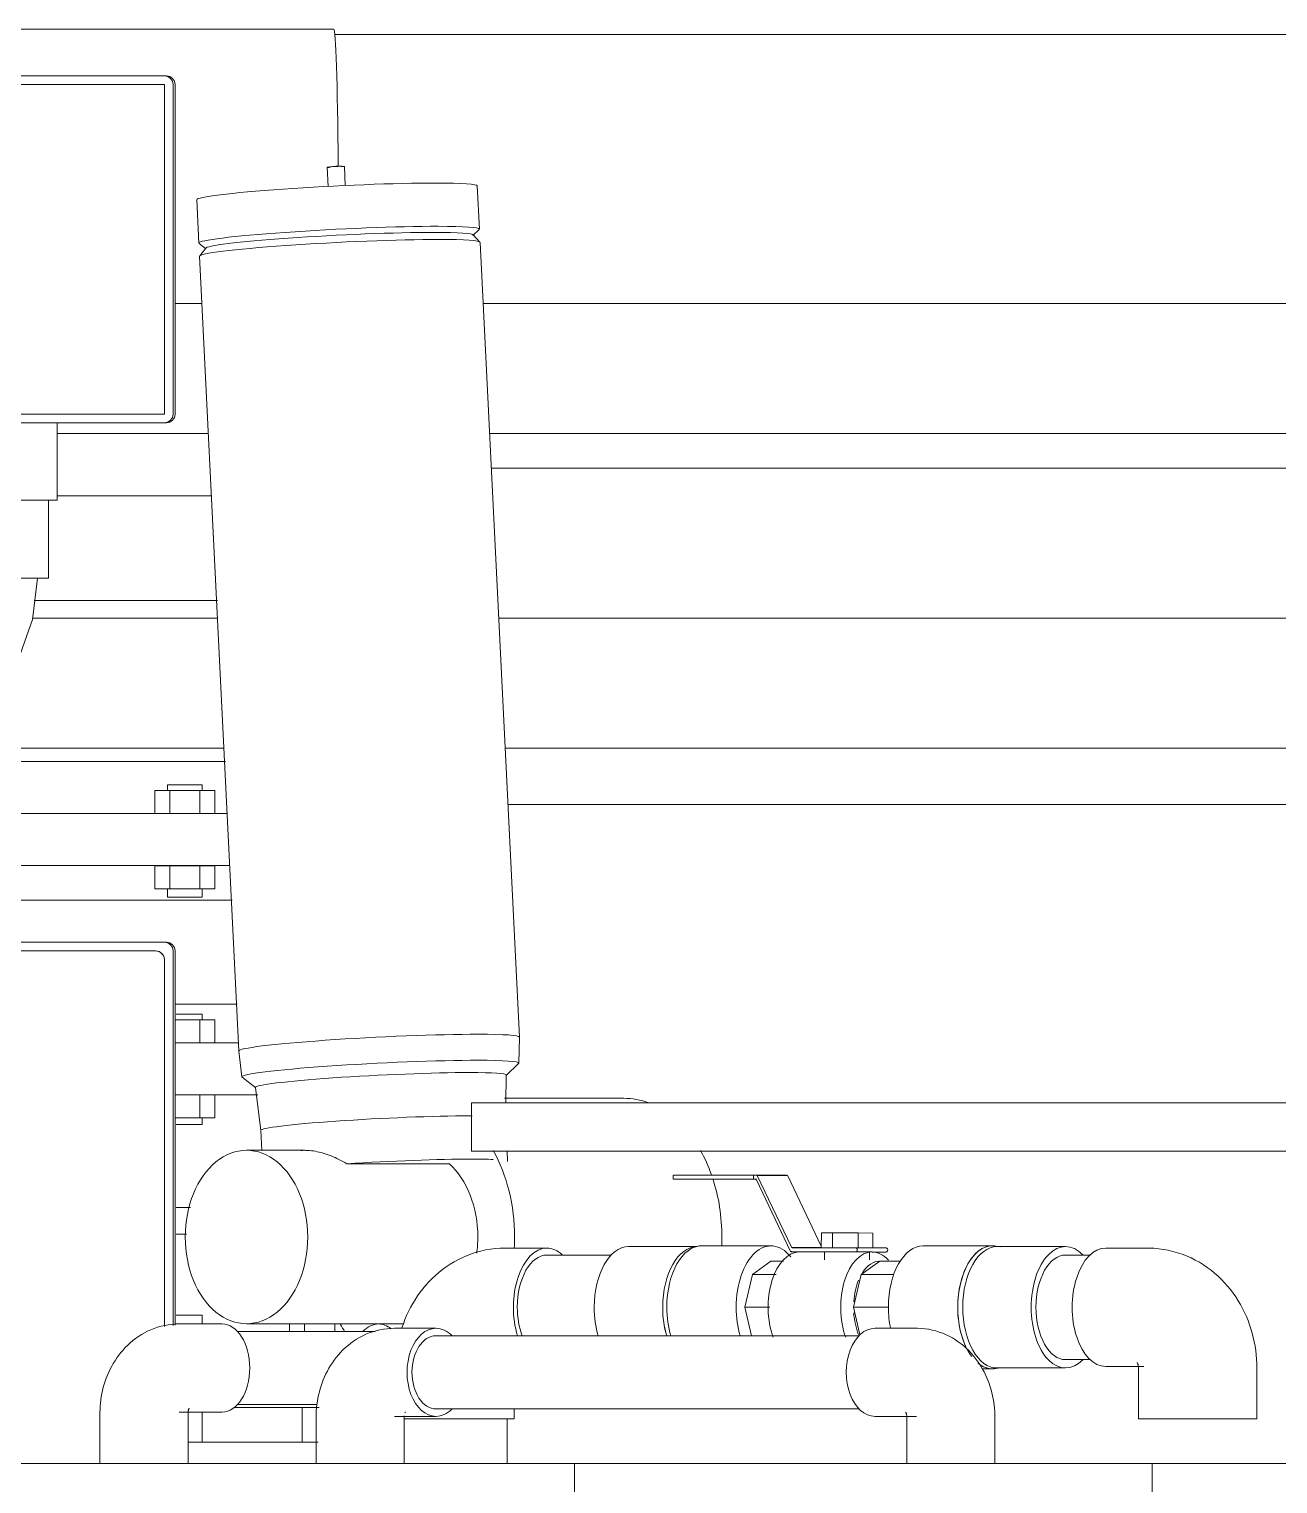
# Model space of a CAD drawing. Header units: metres. Extents: x 62 to 165, y -3 to 9.
# Drawn here: x 128.083 to 128.803, y 1.118 to 1.957 of the extents above; entities that cross this region are included whole.
import ezdxf

# ---------------------------------------------------------------- set-up
doc = ezdxf.new("R2010")
doc.units = ezdxf.units.M
for name, color, linetype, lineweight in [('E-CABL-TRAY', 7, 'Continuous', 18), ('M-EQPM', 7, 'Continuous', 18), ('P-PIPE', 7, 'Continuous', 18), ('P-SANR-FIXT', 7, 'Continuous', 18)]:
    doc.layers.add(name, color=color, linetype=linetype, lineweight=lineweight)

# ---------------------------------------------------------------- blocks, each defined once
blk = doc.blocks.new('AB1_REVER_ELE_ZZ_ZZ_MO_T_A_rvt-2-Corte 02')
at = {"layer": 'E-CABL-TRAY', "color": 96, "true_color": 0x008000}
for p, q in [((-74.52418, 1.799), (-74.53963, 1.799)), ((-73.06022, 1.799), (-74.36203, 1.799)), ((-74.52048, 1.724), (-74.60773, 1.724)), ((-73.06022, 1.724), (-74.35832, 1.724)), ((-74.62183, 1.6175), (-74.51521, 1.6175)), ((-74.35306, 1.6175), (-73.06022, 1.6175)), ((-74.66383, 1.5425), (-74.51151, 1.5425)), ((-74.34935, 1.5425), (-73.06022, 1.5425)), ((-73.73916, 1.51), (-74.34775, 1.51))]:
    blk.add_line(p, q, dxfattribs=at)
blk = doc.blocks.new('Bomba Centrifuga - Horizontal - 2 - Bomba Centrifuga - Horizontal - 2-V29-Corte 02')
at = {"layer": 'M-EQPM'}
for p, q in [((-74.66922, 1.5347), (-74.58905, 1.5347)), ((-74.58905, 1.5347), (-74.51049, 1.5347)), ((-74.54405, 1.52139), (-74.54405, 1.51814)), ((-74.53405, 1.52139), (-74.54405, 1.52139)), ((-74.52405, 1.52139), (-74.53405, 1.52139)), ((-74.52405, 1.51814), (-74.52405, 1.52139)), ((-74.55137, 1.51814), (-74.54271, 1.51814)), ((-74.55137, 1.50485), (-74.55137, 1.51814)), ((-74.54271, 1.51814), (-74.52539, 1.51814)), ((-74.54271, 1.50485), (-74.54271, 1.51814)), ((-74.52539, 1.51814), (-74.51673, 1.51814)), ((-74.52539, 1.50485), (-74.52539, 1.51814)), ((-74.51673, 1.50485), (-74.51673, 1.51814)), ((-74.67776, 1.50478), (-74.58905, 1.50478)), ((-74.58905, 1.50478), (-74.50944, 1.50478)), ((-74.54271, 1.50485), (-74.55137, 1.50485)), ((-74.52539, 1.50485), (-74.54271, 1.50485)), ((-74.51673, 1.50485), (-74.52539, 1.50485)), ((-74.66797, 1.47478), (-74.58905, 1.47478)), ((-74.58905, 1.47478), (-74.50804, 1.47478)), ((-74.55137, 1.47458), (-74.54271, 1.47458)), ((-74.55137, 1.46128), (-74.55137, 1.47458)), ((-74.54271, 1.47458), (-74.52539, 1.47458)), ((-74.54271, 1.46128), (-74.54271, 1.47458)), ((-74.52539, 1.47458), (-74.51673, 1.47458)), ((-74.52539, 1.46128), (-74.52539, 1.47458)), ((-74.51673, 1.46128), (-74.51673, 1.47458)), ((-74.54271, 1.46128), (-74.55137, 1.46128)), ((-74.54405, 1.46128), (-74.54405, 1.45656)), ((-74.52539, 1.46128), (-74.54271, 1.46128)), ((-74.51673, 1.46128), (-74.52539, 1.46128)), ((-74.52405, 1.45656), (-74.52405, 1.46128)), ((-74.66822, 1.45478), (-74.58905, 1.45478)), ((-74.58905, 1.45478), (-74.50678, 1.45478)), ((-74.54405, 1.45656), (-74.53405, 1.45656)), ((-74.53405, 1.45656), (-74.52405, 1.45656)), ((-74.53951, 1.39478), (-74.50392, 1.39478)), ((-74.53963, 1.38587), (-74.52539, 1.38587)), ((-74.53405, 1.38902), (-74.53905, 1.38902)), ((-74.52405, 1.38902), (-74.53405, 1.38902)), ((-74.52539, 1.38587), (-74.51673, 1.38587)), ((-74.52539, 1.37258), (-74.52539, 1.38587)), ((-74.52405, 1.38587), (-74.52405, 1.38902)), ((-74.51673, 1.37258), (-74.51673, 1.38587)), ((-74.53936, 1.37258), (-74.50287, 1.37258)), ((-74.53936, 1.34258), (-74.49192, 1.34258)), ((-74.52539, 1.32928), (-74.52539, 1.34258)), ((-74.51673, 1.32928), (-74.51673, 1.34258)), ((-74.52539, 1.32928), (-74.53963, 1.32928)), ((-74.51673, 1.32928), (-74.52539, 1.32928)), ((-74.52405, 1.32538), (-74.52405, 1.32928)), ((-74.53905, 1.32538), (-74.53405, 1.32538)), ((-74.53405, 1.32538), (-74.52405, 1.32538)), ((-74.53901, 1.27758), (-74.53078, 1.27758)), ((-74.53901, 1.26222), (-74.53299, 1.26222)), ((-74.53963, 1.21052), (-74.52539, 1.21052)), ((-74.53405, 1.21543), (-74.53905, 1.21543)), ((-74.52405, 1.21543), (-74.53405, 1.21543)), ((-74.52539, 1.21052), (-74.51673, 1.21052)), ((-74.52405, 1.21052), (-74.52405, 1.21543)), ((-74.47359, 1.20608), (-74.47359, 1.21052)), ((-74.46493, 1.20608), (-74.46493, 1.21052)), ((-74.44761, 1.20608), (-74.44761, 1.21052)), ((-74.52405, 1.14222), (-74.52405, 1.1596)), ((-74.50573, 1.16222), (-74.45664, 1.16222)), ((-74.46627, 1.16222), (-74.46627, 1.14222)), ((-74.53184, 1.14222), (-74.45715, 1.14222))]:
    blk.add_line(p, q, dxfattribs=at)
blk = doc.blocks.new('Cobre - Tee - CO - Tee-V31-Corte 02')
at = {"layer": 'P-PIPE', "color": 150, "true_color": 0x007dff}
for p, q in [((-74.44805, 1.9572), (-74.70064, 1.9572)), ((-74.70116, 1.6881), (-74.69564, 1.6881)), ((-74.66834, 1.6881), (-74.63556, 1.6881)), ((-74.60785, 1.6881), (-74.58621, 1.6881)), ((-74.58621, 1.6881), (-74.51838, 1.6881))]:
    blk.add_line(p, q, dxfattribs=at)
blk.add_ellipse((-74.44805, 1.829), major_axis=(0, 0.1282), ratio=0.021123, start_param=5.107857, end_param=6.283185, dxfattribs=at)
blk.add_open_spline([(-74.70065, 1.71597), (-74.69897, 1.71759), (-74.69719, 1.7193), (-74.69533, 1.72111)], degree=3, dxfattribs=at)
blk = doc.blocks.new('Estanque de agua - Diametro_3_00m-V41-Corte 02')
at = {"layer": 'P-SANR-FIXT'}
for p, q in [((-74.30931, 1.13), (-74.73713, 1.13)), ((-74.30931, 1.1), (-74.30931, 1.13)), ((-73.97622, 1.13), (-74.30931, 1.13)), ((-73.97652, 1.13), (-72.9888, 1.13)), ((-73.97622, 1.1), (-73.97622, 1.13))]:
    blk.add_line(p, q, dxfattribs=at)
blk = doc.blocks.new('Dispositivo - Dispositivo-V51-Corte 02')
at = {"layer": 'P-SANR-FIXT'}
for p, q in [((-74.45198, 1.87748), (-74.45143, 1.86646)), ((-74.44701, 1.87807), (-74.45053, 1.87772)), ((-74.44348, 1.87807), (-74.44701, 1.87807)), ((-74.44147, 1.86695), (-74.44201, 1.87797)), ((-74.36414, 1.84182), (-74.36537, 1.86676)), ((-74.52714, 1.85876), (-74.5259, 1.83382)), ((-74.36786, 1.83814), (-74.36426, 1.84158)), ((-74.36385, 1.83438), (-74.36783, 1.83852)), ((-74.52576, 1.8336), (-74.52184, 1.83053)), ((-74.52191, 1.8309), (-74.52546, 1.8264)), ((-74.34112, 1.37583), (-74.36377, 1.83421)), ((-74.52553, 1.82622), (-74.50288, 1.36783)), ((-74.50288, 1.36782), (-74.50109, 1.35294)), ((-74.34142, 1.36083), (-74.34112, 1.37581)), ((-74.34875, 1.35372), (-74.34154, 1.36062)), ((-74.50096, 1.35274), (-74.49311, 1.34659)), ((-74.34897, 1.33786), (-74.34864, 1.35392)), ((-74.49323, 1.34677), (-74.49026, 1.32198)), ((-74.36868, 1.33786), (-73.82151, 1.33786)), ((-74.36868, 1.31), (-74.36868, 1.33786)), ((-74.28085, 1.34054), (-74.34971, 1.34054)), ((-74.49026, 1.32199), (-74.48969, 1.31042)), ((-74.46476, 1.31054), (-74.49845, 1.31054)), ((-73.82151, 1.31), (-74.36868, 1.31)), ((-74.34792, 1.30403), (-74.34821, 1.31)), ((-74.44063, 1.30276), (-74.39602, 1.30276)), ((-74.39602, 1.30276), (-74.38148, 1.30276)), ((-74.49845, 1.21054), (-74.40777, 1.21054))]:
    blk.add_line(p, q, dxfattribs=at)
for centre, major_axis, ratio, start_param, end_param in [((-74.44699, 1.87772), (0.00498, 0.00025), 0.04936, 0.784887, 3.92648), ((-74.44699, 1.87772), (0.00498, 0.00025), 0.04936, 5.499214, 7.068072), ((-74.44625, 1.86276), (0.08088, 0.004), 0.04936, 0.784887, 3.141593), ((-74.44625, 1.86276), (0.08088, 0.004), 0.04936, 6.282674, 7.068072), ((-74.44502, 1.83782), (0.08088, 0.004), 0.04936, 0.784887, 3.141593), ((-74.44486, 1.83455), (0.07711, 0.00381), 0.04936, 0.784887, 3.141081), ((-74.44486, 1.83455), (0.07711, 0.00381), 0.04936, 0.784887, 3.141081), ((-74.44486, 1.83455), (0.07711, 0.00381), 0.04936, 6.282674, 7.068072), ((-74.44486, 1.83455), (0.07711, 0.00381), 0.04936, 6.282674, 7.068072), ((-74.44502, 1.83782), (0.08088, 0.004), 0.04936, 6.282674, 7.068072), ((-74.44465, 1.83022), (0.08088, 0.004), 0.04936, 0.784887, 3.141593), ((-74.44465, 1.83022), (0.08088, 0.004), 0.04936, 6.282674, 7.068072), ((-74.422, 1.37183), (0.08088, 0.004), 0.04936, 0.784887, 3.141593), ((-74.422, 1.37183), (0.08088, 0.004), 0.04936, 0.784887, 3.141081), ((-74.422, 1.37183), (0.08088, 0.004), 0.04936, 6.282674, 7.068072), ((-74.422, 1.37183), (0.08088, 0.004), 0.04936, 6.282674, 7.068072), ((-74.42126, 1.3569), (0.07984, 0.00394), 0.04936, 0.784887, 3.141081), ((-74.42126, 1.3569), (0.07984, 0.00394), 0.04936, 6.282674, 7.068072), ((-74.42126, 1.3569), (0.07984, 0.00394), 0.04936, 6.226303, 6.279729), ((-74.42126, 1.3569), (0.07984, 0.00394), 0.04936, 3.145048, 3.198475), ((-74.42094, 1.35036), (0.0723, 0.00357), 0.04936, 0.784887, 3.141081), ((-74.42094, 1.35036), (0.0723, 0.00357), 0.04936, 6.282674, 7.068072), ((-74.28085, 1.26054), (0, 0.08), 0.706606, 6.025754, 6.283185), ((-74.41971, 1.32548), (0.07056, 0.00349), 0.04936, 0.784887, 3.141593), ((-74.41971, 1.32548), (0.07056, 0.00349), 0.04936, 0.753339, 0.784887), ((-74.49845, 1.26054), (0, 0.05), 0.706606, 4.712389, 7.853982), ((-74.40041, 1.26054), (0, 0.08), 0.706606, 4.712389, 5.385458), ((-74.28085, 1.26054), (0, 0.08), 0.706606, 5.177315, 5.385458), ((-74.41847, 1.30054), (0.07056, 0.00349), 0.04936, 0.784887, 1.8878), ((-74.40041, 1.26054), (0, 0.05), 0.706606, 4.712389, 5.717923), ((-74.41847, 1.30054), (0.07056, 0.00349), 0.04936, 0.486512, 0.784887), ((-74.28085, 1.26054), (0, 0.08), 0.706606, 4.712389, 5.145005), ((-74.49845, 1.26054), (0, 0.05), 0.706606, 1.570796, 4.712389), ((-74.40041, 1.26054), (0, 0.05), 0.706606, 4.526418, 4.712389), ((-74.40041, 1.26054), (0, 0.08), 0.706606, 4.631432, 4.712389), ((-74.28085, 1.26054), (0, 0.08), 0.706606, 4.648, 4.712389), ((-74.40041, 1.26054), (0, 0.08), 0.706606, 2.252405, 2.322853)]:
    blk.add_ellipse(centre, major_axis=major_axis, ratio=ratio, start_param=start_param, end_param=end_param, dxfattribs=at)
blk.add_open_spline([(-74.46721, 1.31043), (-74.46457, 1.31067), (-74.45886, 1.31035), (-74.44968, 1.30761), (-74.44362, 1.30459), (-74.44063, 1.30276)], degree=3, dxfattribs=at)
blk = doc.blocks.new('Valvula de bola - 2_-957947-Corte 02')
at = {"layer": 'P-PIPE', "color": 150, "true_color": 0x007dff}
for p, q in [((-74.25233, 1.29621), (-74.25233, 1.29383)), ((-74.2456, 1.29622), (-74.20602, 1.29622)), ((-74.20602, 1.29384), (-74.2456, 1.29384)), ((-74.20602, 1.29622), (-74.20602, 1.29384)), ((-74.20468, 1.29622), (-74.20602, 1.29622)), ((-74.20602, 1.29622), (-74.20602, 1.29384)), ((-74.20602, 1.29384), (-74.20524, 1.29384)), ((-74.20439, 1.29383), (-74.20524, 1.29383)), ((-74.20439, 1.29383), (-74.20524, 1.29383)), ((-74.18713, 1.29618), (-74.20467, 1.29622)), ((-74.20445, 1.29356), (-74.18477, 1.2522)), ((-74.1842, 1.25459), (-74.20389, 1.29594)), ((-74.18635, 1.2959), (-74.20389, 1.29594)), ((-74.18714, 1.29618), (-74.18713, 1.29618)), ((-74.18635, 1.2959), (-74.16699, 1.25523)), ((-74.16698, 1.26287), (-74.16699, 1.25431)), ((-74.16698, 1.26287), (-74.16052, 1.26288)), ((-74.16052, 1.26288), (-74.16053, 1.25431)), ((-74.16052, 1.26288), (-74.14566, 1.26287)), ((-74.14566, 1.26287), (-74.14567, 1.2543)), ((-74.14566, 1.26287), (-74.13727, 1.26285)), ((-74.13727, 1.26285), (-74.13728, 1.25428)), ((-74.18392, 1.2522), (-74.18477, 1.2522)), ((-74.1842, 1.25459), (-74.16699, 1.25455)), ((-74.18398, 1.25193), (-74.16932, 1.2519)), ((-74.18398, 1.25193), (-74.14722, 1.25193)), ((-74.14722, 1.25431), (-74.18341, 1.25431)), ((-74.13774, 1.25193), (-74.17958, 1.25193)), ((-74.16506, 1.25192), (-74.16506, 1.24744)), ((-74.14567, 1.2543), (-74.14722, 1.2543)), ((-74.12967, 1.25427), (-74.14721, 1.25431)), ((-74.13921, 1.24742), (-74.13921, 1.2519)), ((-74.12968, 1.25189), (-74.13772, 1.25189)), ((-74.20667, 1.23883), (-74.19602, 1.24661)), ((-74.19602, 1.24661), (-74.18886, 1.24661)), ((-74.14398, 1.23883), (-74.13333, 1.24661)), ((-74.13333, 1.24661), (-74.12131, 1.24661)), ((-74.21109, 1.22003), (-74.20667, 1.23883)), ((-74.19307, 1.23883), (-74.20667, 1.23883)), ((-74.1484, 1.22003), (-74.1449, 1.2349)), ((-74.14488, 1.23498), (-74.14398, 1.23883)), ((-74.12515, 1.23883), (-74.14398, 1.23883)), ((-74.20724, 1.20358), (-74.21109, 1.22003)), ((-74.19675, 1.22003), (-74.21109, 1.22003)), ((-74.14492, 1.20515), (-74.1484, 1.22003)), ((-74.1484, 1.22003), (-74.12832, 1.22003)), ((-74.14467, 1.20408), (-74.14491, 1.20509))]:
    blk.add_line(p, q, dxfattribs=at)
for centre, major_axis, ratio, start_param, end_param in [((-74.23683, 1.29382), (-0.01551, 0.00001), 0.00087, 5.313592, 6.360789), ((-74.23683, 1.2962), (-0.01551, 0.00001), 0.00087, 5.313592, 6.360789), ((-74.23683, 1.29382), (-0.01551, 0.00001), 0.00087, 0.964137, 1.386601), ((-74.20525, 1.29205), (0, 0.00179), 0.824656, 5.718232, 6.284723), ((-74.20468, 1.29443), (0, 0.00179), 0.824656, 5.718232, 6.284723), ((-74.18714, 1.2944), (0, 0.00179), 0.824656, 5.718232, 6.095893), ((-74.17958, 1.22), (0, 0.03193), 0.565634, 0.000412, 2.142807), ((-74.18398, 1.25371), (0, 0.00179), 0.824656, 2.57664, 3.14313), ((-74.18341, 1.25609), (0, 0.00179), 0.824656, 2.57664, 3.14313), ((-74.13774, 1.22), (0, 0.03193), 0.565634, 6.282131, 8.425992), ((-74.14722, 1.25312), (0, 0.00119), 0.824656, 3.14313, 6.284723), ((-74.15213, 1.25191), (-0.01293, 0.00001), 0.00087, 4.004595, 4.320197), ((-74.15213, 1.25191), (-0.01293, 0.00001), 0.00087, 3.219197, 3.742795), ((-74.13774, 1.22), (0, 0.03193), 0.565634, 5.735475, 6.282131), ((-74.12968, 1.25308), (0, 0.00119), 0.824656, 3.14313, 6.284723), ((-74.13335, 1.22), (0, 0.02661), 0.565634, 6.282131, 7.004799), ((-74.13335, 1.22), (0, 0.02661), 0.565634, 0.937507, 1.449616), ((-74.13335, 1.22), (0, 0.02661), 0.565634, 1.689868, 2.200968)]:
    blk.add_ellipse(centre, major_axis=major_axis, ratio=ratio, start_param=start_param, end_param=end_param, dxfattribs=at)
blk = doc.blocks.new('HDPE - Reducción - Reducción-1192507-Corte 02')
at = {"layer": 'P-PIPE', "color": 150, "true_color": 0x007dff}
for p, q in [((-74.23866, 1.255), (-74.27816, 1.255)), ((-74.23798, 1.25528), (-74.24057, 1.25484)), ((-74.19604, 1.25545), (-74.23604, 1.25545))]:
    blk.add_line(p, q, dxfattribs=at)
for centre, major_axis, start_param, end_param in [((-74.27816, 1.22), (0, 0.035), 0, 1.570796), ((-74.23866, 1.22), (0, 0.035), 0, 1.570796), ((-74.23866, 1.22), (0, 0.035), 0, 1.570796), ((-74.23604, 1.22), (0, 0.03545), 0, 1.570796), ((-74.23604, 1.22), (0, 0.03545), 0, 0.141995), ((-74.19604, 1.22), (0, 0.03545), 5.67912, 7.853982), ((-74.27816, 1.22), (0, 0.035), 1.570796, 2.060838), ((-74.23866, 1.22), (0, 0.035), 1.570796, 2.062022), ((-74.23866, 1.22), (0, 0.035), 1.570796, 2.060838), ((-74.23604, 1.22), (0, 0.03545), 1.570796, 2.054403), ((-74.19604, 1.22), (0, 0.03545), 1.570796, 2.054403)]:
    blk.add_ellipse(centre, major_axis=major_axis, ratio=0.565634, start_param=start_param, end_param=end_param, dxfattribs=at)
blk = doc.blocks.new('HDPE - Reducción - Reducción-V63-Corte 02')
at = {"layer": 'P-PIPE', "color": 150, "true_color": 0x007dff}
for p, q in [((-74.06827, 1.25545), (-74.10827, 1.25545)), ((-74.06373, 1.25484), (-74.06633, 1.25528)), ((-74.02615, 1.255), (-74.06565, 1.255)), ((-74.07431, 1.18455), (-74.06827, 1.18455)), ((-74.06633, 1.18472), (-74.06373, 1.18516)), ((-74.06565, 1.185), (-74.02615, 1.185))]:
    blk.add_line(p, q, dxfattribs=at)
for centre, major_axis, start_param, end_param in [((-74.10827, 1.22), (0, 0.03545), 0, 1.570796), ((-74.06827, 1.22), (0, 0.03545), 6.186251, 7.853982), ((-74.06827, 1.22), (0, 0.03545), 0, 1.570796), ((-74.06565, 1.22), (0, 0.035), 0, 1.570796), ((-74.02615, 1.22), (0, 0.035), 5.759587, 7.853982), ((-74.10827, 1.22), (0, 0.03545), 1.570796, 1.922177), ((-74.06827, 1.22), (0, 0.03545), 1.570796, 2.502681), ((-74.06827, 1.22), (0, 0.03545), 1.570796, 2.340731), ((-74.06565, 1.22), (0, 0.035), 1.570796, 3.141593), ((-74.02615, 1.22), (0, 0.035), 1.570796, 3.665191), ((-74.06827, 1.22), (0, 0.03545), 2.715096, 3.238527), ((-74.06827, 1.22), (0, 0.03545), 2.725189, 3.141593)]:
    blk.add_ellipse(centre, major_axis=major_axis, ratio=0.565634, start_param=start_param, end_param=end_param, dxfattribs=at)
blk = doc.blocks.new('CPVC - Codo - Codo-1192503-Corte 02')
at = {"layer": 'P-PIPE', "color": 150, "true_color": 0x007dff}
for p, q in [((-73.9788, 1.25414), (-74.00301, 1.25414)), ((-74.00301, 1.18586), (-73.98109, 1.18586)), ((-73.98413, 1.18507), (-73.98413, 1.15571)), ((-73.91586, 1.15571), (-73.91586, 1.18507)), ((-73.98413, 1.15571), (-73.92184, 1.15571)), ((-73.92184, 1.15571), (-73.91586, 1.15571))]:
    blk.add_line(p, q, dxfattribs=at)
at = {"layer": 'P-PIPE', "color": 150, "true_color": 0x007dff, "flags": 128}
for points in [[(-73.91586, 1.18507), (-73.9159, 1.18759), (-73.91602, 1.19011), (-73.91623, 1.19263), (-73.91652, 1.19514), (-73.9169, 1.19764), (-73.91736, 1.20012), (-73.9179, 1.2026), (-73.91852, 1.20506), (-73.91924, 1.20749), (-73.92003, 1.20991), (-73.92091, 1.2123), (-73.92188, 1.21467), (-73.92293, 1.217), (-73.92407, 1.2193), (-73.92529, 1.22157), (-73.9266, 1.22379), (-73.928, 1.22597), (-73.92948, 1.22811), (-73.93105, 1.23019), (-73.93271, 1.23222), (-73.93445, 1.23419), (-73.93628, 1.2361), (-73.93819, 1.23794), (-73.94018, 1.23971), (-73.94226, 1.2414), (-73.94442, 1.24301), (-73.94666, 1.24452), (-73.94897, 1.24595), (-73.95135, 1.24728), (-73.9538, 1.2485), (-73.95632, 1.24962), (-73.95889, 1.25062), (-73.96152, 1.25151), (-73.9642, 1.25227), (-73.96691, 1.25291), (-73.96966, 1.25341), (-73.97244, 1.25379), (-73.97524, 1.25403), (-73.97804, 1.25413), (-73.9788, 1.25414)], [(-73.9848, 1.1881), (-73.9848, 1.18809), (-73.98477, 1.18805), (-73.98474, 1.18799), (-73.9847, 1.18791), (-73.98465, 1.1878), (-73.98459, 1.18768), (-73.98454, 1.18753), (-73.98448, 1.18736), (-73.98442, 1.18718), (-73.98436, 1.18697), (-73.98431, 1.18676), (-73.98426, 1.18652), (-73.98422, 1.18628), (-73.98419, 1.18603), (-73.98416, 1.18577), (-73.98414, 1.1855), (-73.98413, 1.18523), (-73.98413, 1.18507)]]:
    blk.add_lwpolyline(points, dxfattribs=at)
at = {"layer": 'P-PIPE', "color": 150, "true_color": 0x007dff}
blk.add_ellipse((-74.00301, 1.22), major_axis=(0, 0.03414), ratio=0.565634, start_param=0, end_param=3.141593, dxfattribs=at)
blk = doc.blocks.new('CPVC - Codo - Codo-V64-Corte 02')
at = {"layer": 'P-PIPE', "color": 150, "true_color": 0x007dff}
for p, q in [((-74.38921, 1.2079), (-74.41317, 1.2079)), ((-74.45834, 1.15631), (-74.45834, 1.13)), ((-74.41317, 1.1571), (-74.38921, 1.1571)), ((-74.40754, 1.13), (-74.40754, 1.15631))]:
    blk.add_line(p, q, dxfattribs=at)
at = {"layer": 'P-PIPE', "color": 150, "true_color": 0x007dff, "flags": 128}
for points in [[(-74.41317, 1.2079), (-74.41531, 1.20784), (-74.41743, 1.20767), (-74.41955, 1.20739), (-74.42163, 1.207), (-74.42369, 1.20651), (-74.4257, 1.20591), (-74.42768, 1.20522), (-74.4296, 1.20443), (-74.43147, 1.20355), (-74.43328, 1.20259), (-74.43503, 1.20156), (-74.43672, 1.20045), (-74.43835, 1.19927), (-74.4399, 1.19804), (-74.44139, 1.19674), (-74.44282, 1.1954), (-74.44417, 1.194), (-74.44546, 1.19257), (-74.44668, 1.19109), (-74.44784, 1.18957), (-74.44893, 1.18802), (-74.44996, 1.18644), (-74.45092, 1.18483), (-74.45182, 1.1832), (-74.45266, 1.18154), (-74.45344, 1.17985), (-74.45416, 1.17815), (-74.45482, 1.17643), (-74.45543, 1.1747), (-74.45597, 1.17295), (-74.45646, 1.17119), (-74.45689, 1.16941), (-74.45726, 1.16763), (-74.45758, 1.16584), (-74.45784, 1.16404), (-74.45805, 1.16223), (-74.4582, 1.16042), (-74.4583, 1.15861), (-74.45834, 1.1568), (-74.45834, 1.15631)], [(-74.40707, 1.15911), (-74.40701, 1.15925), (-74.40696, 1.15936), (-74.40692, 1.15944), (-74.40688, 1.15951), (-74.40686, 1.15954), (-74.40685, 1.15956)], [(-74.40754, 1.15631), (-74.40754, 1.15659), (-74.40752, 1.15687), (-74.4075, 1.15714), (-74.40747, 1.15741)]]:
    blk.add_lwpolyline(points, dxfattribs=at)
at = {"layer": 'P-PIPE', "color": 150, "true_color": 0x007dff}
for start_param, end_param in [(0, 3.141593), (5.698534, 6.283185), (3.141593, 3.724539)]:
    blk.add_ellipse((-74.38921, 1.1825), major_axis=(0, 0.0254), ratio=0.656059, start_param=start_param, end_param=end_param, dxfattribs=at)
blk = doc.blocks.new('CPVC - Codo - Codo-V65-Corte 02')
at = {"layer": 'P-PIPE', "color": 150, "true_color": 0x007dff}
for p, q in [((-74.11202, 1.2079), (-74.13598, 1.2079)), ((-74.13598, 1.1571), (-74.11202, 1.1571)), ((-74.11765, 1.15631), (-74.11765, 1.13)), ((-74.06685, 1.13), (-74.06685, 1.15631))]:
    blk.add_line(p, q, dxfattribs=at)
at = {"layer": 'P-PIPE', "color": 150, "true_color": 0x007dff, "flags": 128}
for points in [[(-74.06685, 1.15631), (-74.06688, 1.15812), (-74.06696, 1.15993), (-74.0671, 1.16174), (-74.06729, 1.16355), (-74.06754, 1.16535), (-74.06784, 1.16715), (-74.0682, 1.16893), (-74.06861, 1.17071), (-74.06909, 1.17247), (-74.06961, 1.17423), (-74.0702, 1.17597), (-74.07084, 1.17769), (-74.07155, 1.1794), (-74.07231, 1.18108), (-74.07313, 1.18275), (-74.07402, 1.18439), (-74.07497, 1.18601), (-74.07598, 1.1876), (-74.07705, 1.18916), (-74.07819, 1.19068), (-74.07939, 1.19217), (-74.08067, 1.19362), (-74.082, 1.19503), (-74.08341, 1.19639), (-74.08488, 1.19769), (-74.08642, 1.19895), (-74.08802, 1.20014), (-74.08969, 1.20126), (-74.09143, 1.20232), (-74.09322, 1.2033), (-74.09508, 1.2042), (-74.09699, 1.20501), (-74.09895, 1.20573), (-74.10096, 1.20636), (-74.103, 1.20688), (-74.10508, 1.2073), (-74.10719, 1.20761), (-74.10931, 1.20781), (-74.11144, 1.2079), (-74.11202, 1.2079)], [(-74.11834, 1.15956), (-74.11833, 1.15955), (-74.11831, 1.15951), (-74.11827, 1.15945), (-74.11823, 1.15936), (-74.11818, 1.15925), (-74.11813, 1.15912), (-74.11807, 1.15897), (-74.11801, 1.15879), (-74.11795, 1.1586), (-74.1179, 1.15839), (-74.11785, 1.15817), (-74.1178, 1.15793), (-74.11775, 1.15768), (-74.11772, 1.15742), (-74.11769, 1.15715), (-74.11767, 1.15688), (-74.11766, 1.1566), (-74.11765, 1.15632), (-74.11765, 1.15631)]]:
    blk.add_lwpolyline(points, dxfattribs=at)
at = {"layer": 'P-PIPE', "color": 150, "true_color": 0x007dff}
blk.add_ellipse((-74.13598, 1.1825), major_axis=(0, 0.0254), ratio=0.656059, start_param=0, end_param=3.141593, dxfattribs=at)
blk = doc.blocks.new('CPVC - Codo - Codo-V67-Corte 02')
at = {"layer": 'P-PIPE', "color": 150, "true_color": 0x007dff}
for p, q in [((-74.51255, 1.2104), (-74.53722, 1.2104)), ((-74.58298, 1.15881), (-74.58298, 1.13)), ((-74.53722, 1.1596), (-74.51255, 1.1596)), ((-74.53218, 1.13), (-74.53218, 1.15881))]:
    blk.add_line(p, q, dxfattribs=at)
at = {"layer": 'P-PIPE', "color": 150, "true_color": 0x007dff, "flags": 128}
for points in [[(-74.53722, 1.2104), (-74.53934, 1.21035), (-74.54145, 1.21018), (-74.54355, 1.20991), (-74.54563, 1.20953), (-74.54768, 1.20906), (-74.54969, 1.20848), (-74.55166, 1.2078), (-74.55359, 1.20703), (-74.55546, 1.20618), (-74.55729, 1.20524), (-74.55905, 1.20423), (-74.56076, 1.20314), (-74.5624, 1.20199), (-74.56398, 1.20077), (-74.5655, 1.19949), (-74.56695, 1.19816), (-74.56834, 1.19677), (-74.56966, 1.19534), (-74.57091, 1.19387), (-74.5721, 1.19236), (-74.57322, 1.19081), (-74.57428, 1.18922), (-74.57528, 1.18761), (-74.57621, 1.18597), (-74.57708, 1.1843), (-74.57789, 1.18261), (-74.57863, 1.18089), (-74.57932, 1.17916), (-74.57994, 1.17741), (-74.58051, 1.17564), (-74.58102, 1.17386), (-74.58146, 1.17207), (-74.58185, 1.17027), (-74.58218, 1.16845), (-74.58246, 1.16663), (-74.58267, 1.16481), (-74.58283, 1.16297), (-74.58293, 1.16114), (-74.58298, 1.1593), (-74.58298, 1.15881)], [(-74.53218, 1.15881), (-74.53217, 1.15906), (-74.53216, 1.15932), (-74.53214, 1.15957), (-74.53212, 1.15982), (-74.53208, 1.16006), (-74.53204, 1.16029), (-74.532, 1.16051), (-74.53195, 1.16071), (-74.53189, 1.1609), (-74.53184, 1.16108), (-74.53179, 1.16124), (-74.53173, 1.16138), (-74.53168, 1.1615), (-74.53163, 1.16159), (-74.5316, 1.16167), (-74.53156, 1.16173), (-74.53154, 1.16176), (-74.53154, 1.16177)]]:
    blk.add_lwpolyline(points, dxfattribs=at)
at = {"layer": 'P-PIPE', "color": 150, "true_color": 0x007dff}
blk.add_ellipse((-74.51255, 1.185), major_axis=(0, 0.0254), ratio=0.62932, start_param=3.141593, end_param=6.283185, dxfattribs=at)
blk = doc.blocks.new('CPVC - Codo - Codo-V68-Corte 02')
at = {"layer": 'P-PIPE', "color": 150, "true_color": 0x007dff}
blk.add_line((-74.40781, 1.2104), (-74.42238, 1.2104), dxfattribs=at)
for start_param, end_param in [(0, 0.582946), (5.811651, 6.283185)]:
    blk.add_ellipse((-74.42238, 1.185), major_axis=(0, 0.0254), ratio=0.62932, start_param=start_param, end_param=end_param, dxfattribs=at)
blk = doc.blocks.new('Valvula de bola - 2_-V69-Corte 02')
at = {"layer": 'P-PIPE', "color": 150, "true_color": 0x007dff}
for p, q in [((-74.18714, 1.29618), (-74.18713, 1.29618)), ((-74.18392, 1.2522), (-74.18477, 1.2522)), ((-74.18398, 1.25193), (-74.17956, 1.25192)), ((-74.12968, 1.25189), (-74.13772, 1.25189))]:
    blk.add_line(p, q, dxfattribs=at)
for centre, major_axis, start_param, end_param in [((-74.20525, 1.29205), (0, 0.00179), 5.718232, 6.095893), ((-74.18398, 1.25371), (0, 0.00179), 2.57664, 3.141593), ((-74.12968, 1.25308), (0, 0.00119), 6.022923, 6.284723), ((-74.12968, 1.25308), (0, 0.00119), 3.14313, 3.404929)]:
    blk.add_ellipse(centre, major_axis=major_axis, ratio=0.824656, start_param=start_param, end_param=end_param, dxfattribs=at)
blk = doc.blocks.new('HDPE - Reducción - Reducción-V70-Corte 02')
at = {"layer": 'P-PIPE', "color": 150, "true_color": 0x007dff}
for p, q in [((-74.06469, 1.255), (-74.06633, 1.25528)), ((-74.06633, 1.18472), (-74.06469, 1.185))]:
    blk.add_line(p, q, dxfattribs=at)
for start_param, end_param in [(6.186251, 6.283185), (3.141593, 3.238527)]:
    blk.add_ellipse((-74.06827, 1.22), major_axis=(0, 0.03545), ratio=0.565634, start_param=start_param, end_param=end_param, dxfattribs=at)
blk = doc.blocks.new('CPVC - Codo - Codo-V71-Corte 02')
at = {"layer": 'P-PIPE', "color": 150, "true_color": 0x007dff}
for p, q in [((-73.98413, 1.18507), (-73.98413, 1.15571)), ((-73.91586, 1.15571), (-73.91586, 1.18507)), ((-73.98413, 1.15571), (-73.98403, 1.15571)), ((-73.91596, 1.15571), (-73.91586, 1.15571))]:
    blk.add_line(p, q, dxfattribs=at)
at = {"layer": 'P-PIPE', "color": 150, "true_color": 0x007dff, "flags": 128}
blk.add_lwpolyline([(-73.91586, 1.18507), (-73.9159, 1.18759), (-73.91602, 1.19011), (-73.91623, 1.19263), (-73.91652, 1.19514), (-73.9169, 1.19764), (-73.91736, 1.20012), (-73.9179, 1.2026), (-73.91852, 1.20506), (-73.91924, 1.20749), (-73.92003, 1.20991), (-73.92091, 1.2123), (-73.92188, 1.21467), (-73.92293, 1.217), (-73.92407, 1.2193), (-73.92529, 1.22157), (-73.9266, 1.22379), (-73.928, 1.22597), (-73.92948, 1.22811), (-73.93105, 1.23019), (-73.93271, 1.23222), (-73.93445, 1.23419), (-73.93628, 1.2361), (-73.93819, 1.23794), (-73.94018, 1.23971), (-73.94226, 1.2414), (-73.94442, 1.24301), (-73.94666, 1.24452), (-73.94897, 1.24595), (-73.95135, 1.24728), (-73.9538, 1.2485), (-73.95632, 1.24962), (-73.95889, 1.25062), (-73.96152, 1.25151), (-73.9642, 1.25227), (-73.96691, 1.25291), (-73.96966, 1.25341), (-73.97244, 1.25379), (-73.97524, 1.25403), (-73.97804, 1.25413), (-73.9788, 1.25414)], dxfattribs=at)
blk = doc.blocks.new('CPVC - Codo - Codo-V72-Corte 02')
at = {"layer": 'P-PIPE', "color": 150, "true_color": 0x007dff}
blk.add_line((-74.45834, 1.15631), (-74.45834, 1.13), dxfattribs=at)
at = {"layer": 'P-PIPE', "color": 150, "true_color": 0x007dff, "flags": 128}
blk.add_lwpolyline([(-74.45785, 1.16392), (-74.45805, 1.16223), (-74.4582, 1.16042), (-74.4583, 1.15861), (-74.45834, 1.1568), (-74.45834, 1.15631)], dxfattribs=at)
blk = doc.blocks.new('CPVC - Codo - Codo-V73-Corte 02')
at = {"layer": 'P-PIPE', "color": 150, "true_color": 0x007dff}
for p, q in [((-74.11765, 1.15631), (-74.11765, 1.13)), ((-74.06685, 1.13), (-74.06685, 1.15631))]:
    blk.add_line(p, q, dxfattribs=at)
at = {"layer": 'P-PIPE', "color": 150, "true_color": 0x007dff, "flags": 128}
blk.add_lwpolyline([(-74.06685, 1.15631), (-74.06688, 1.15812), (-74.06696, 1.15993), (-74.0671, 1.16174), (-74.06729, 1.16355), (-74.06754, 1.16535), (-74.06784, 1.16715), (-74.0682, 1.16893), (-74.06861, 1.17071), (-74.06909, 1.17247), (-74.06961, 1.17423), (-74.0702, 1.17597), (-74.07084, 1.17769), (-74.07155, 1.1794), (-74.07231, 1.18108), (-74.07313, 1.18275), (-74.07402, 1.18439)], dxfattribs=at)
blk = doc.blocks.new('CPVC - Codo - Codo-V118-Corte 02')
at = {"layer": 'P-PIPE', "color": 150, "true_color": 0x007dff}
for p, q in [((-74.32524, 1.25414), (-74.34945, 1.25414)), ((-74.34412, 1.15571), (-74.34412, 1.16142)), ((-74.40782, 1.15571), (-74.35011, 1.15571)), ((-74.35011, 1.15571), (-74.34412, 1.15571))]:
    blk.add_line(p, q, dxfattribs=at)
at = {"layer": 'P-PIPE', "color": 150, "true_color": 0x007dff, "flags": 128}
blk.add_lwpolyline([(-74.34945, 1.25414), (-74.35226, 1.25407), (-74.35506, 1.25387), (-74.35784, 1.25353), (-74.3606, 1.25306), (-74.36332, 1.25245), (-74.36601, 1.25173), (-74.36865, 1.25087), (-74.37124, 1.2499), (-74.37377, 1.24882), (-74.37624, 1.24762), (-74.37865, 1.24632), (-74.38098, 1.24492), (-74.38323, 1.24342), (-74.38541, 1.24184), (-74.38751, 1.24017), (-74.38953, 1.23843), (-74.39147, 1.2366), (-74.39332, 1.23471), (-74.39508, 1.23276), (-74.39676, 1.23075), (-74.39835, 1.22868), (-74.39986, 1.22655), (-74.40128, 1.22438), (-74.40261, 1.22217), (-74.40386, 1.21992), (-74.40502, 1.21763), (-74.4061, 1.2153), (-74.40709, 1.21294), (-74.40799, 1.21056), (-74.40881, 1.20815)], dxfattribs=at)
at = {"layer": 'P-PIPE', "color": 150, "true_color": 0x007dff}
for start_param, end_param in [(0, 2.073701), (5.805529, 6.283185)]:
    blk.add_ellipse((-74.32524, 1.22), major_axis=(0, 0.03414), ratio=0.565634, start_param=start_param, end_param=end_param, dxfattribs=at)
blk = doc.blocks.new('CPVC - Codo - Codo-V121-Corte 02')
at = {"layer": 'P-PIPE', "color": 150, "true_color": 0x007dff}
for p, q in [((-74.34412, 1.15571), (-74.34412, 1.16142)), ((-74.34422, 1.15571), (-74.34412, 1.15571))]:
    blk.add_line(p, q, dxfattribs=at)
blk = doc.blocks.new('Dispositivo Control_2 - Dispositivo Control_2-1500191-Corte 02')
at = {"layer": 'P-SANR-FIXT'}
for p, q in [((-74.54581, 1.9302), (-74.8358, 1.9302)), ((-74.54463, 1.9302), (-74.54581, 1.9302)), ((-74.54581, 1.9302), (-74.54463, 1.9302)), ((-74.54581, 1.9252), (-74.83581, 1.9252)), ((-74.54581, 1.7352), (-74.54581, 1.9252)), ((-74.54081, 1.7352), (-74.54081, 1.9252)), ((-74.53963, 1.9252), (-74.53963, 1.7352)), ((-74.83581, 1.7352), (-74.54581, 1.7352)), ((-74.8358, 1.7302), (-74.54581, 1.7302)), ((-74.60773, 1.68555), (-74.60773, 1.7302)), ((-74.54581, 1.7352), (-74.54581, 1.7352)), ((-74.54581, 1.7302), (-74.54463, 1.7302)), ((-74.54463, 1.7302), (-74.54581, 1.7302)), ((-74.63522, 1.68555), (-74.60773, 1.68555)), ((-74.61273, 1.64055), (-74.61273, 1.68555)), ((-74.63022, 1.64055), (-74.61273, 1.64055)), ((-74.54581, 1.43055), (-74.8358, 1.43055)), ((-74.54463, 1.43055), (-74.54581, 1.43055)), ((-74.54581, 1.43055), (-74.54463, 1.43055)), ((-74.55083, 1.42555), (-74.83082, 1.42555)), ((-74.55081, 1.42555), (-74.55083, 1.42555)), ((-74.54583, 1.20891), (-74.54583, 1.42055)), ((-74.54081, 1.20948), (-74.54081, 1.42555)), ((-74.53963, 1.42555), (-74.53963, 1.20978))]:
    blk.add_line(p, q, dxfattribs=at)
at = {"layer": 'P-SANR-FIXT', "flags": 128}
blk.add_lwpolyline([(-74.61893, 1.64055), (-74.6219, 1.61663), (-74.63118, 1.5906), (-74.64741, 1.56391), (-74.66642, 1.53872), (-74.67599, 1.5156), (-74.67892, 1.49177), (-74.67893, 1.4902)], dxfattribs=at)
at = {"layer": 'P-SANR-FIXT'}
for centre, start_param, end_param in [((-74.54581, 1.9252), 4.712389, 6.283185), ((-74.54463, 1.9252), 4.712389, 6.283185), ((-74.54581, 1.7352), 3.141593, 4.712389), ((-74.54463, 1.7352), 3.141593, 4.712389), ((-74.54581, 1.42555), 4.712389, 6.283185), ((-74.54463, 1.42555), 4.712389, 6.283185), ((-74.55083, 1.42055), 4.712389, 6.283185), ((-74.55081, 1.42055), 4.974188, 6.283185), ((-74.55081, 1.42055), 4.974188, 6.283185)]:
    blk.add_ellipse(centre, major_axis=(0, 0.005), ratio=0.999976, start_param=start_param, end_param=end_param, dxfattribs=at)
blk = doc.blocks.new('AB1_REVER_SAN_ZZ_ZZ_MO_T_A_rvt-2-Corte 02')
at = {"layer": 'P-PIPE', "color": 150, "true_color": 0x007dff}
for p, q in [((-73.72992, 1.954), (-74.44754, 1.954)), ((-74.35733, 1.704), (-73.72992, 1.704)), ((-74.62091, 1.62758), (-74.51518, 1.62758)), ((-74.28817, 1.25016), (-74.32524, 1.25016)), ((-74.01185, 1.25016), (-74.02615, 1.25016)), ((-74.42433, 1.20608), (-74.5038, 1.20608)), ((-74.1451, 1.20358), (-74.38921, 1.20358)), ((-74.02615, 1.18984), (-74.01185, 1.18984)), ((-74.5038, 1.16392), (-74.45763, 1.16392)), ((-74.38921, 1.16142), (-74.1451, 1.16142)), ((-74.3481, 1.13), (-74.3481, 1.15571))]:
    blk.add_line(p, q, dxfattribs=at)
for centre, major_axis, ratio, start_param, end_param in [((-74.32524, 1.22), (0, 0.03016), 0.565634, 0, 1.570796), ((-74.02615, 1.22), (0, 0.03016), 0.565634, 0, 1.570796), ((-74.32524, 1.22), (0, 0.03016), 0.565634, 1.570796, 2.150417), ((-74.02615, 1.22), (0, 0.03016), 0.565634, 1.570796, 3.141593), ((-74.38921, 1.1825), (0, 0.02108), 0.656059, 0, 1.570796), ((-74.38921, 1.1825), (0, 0.02108), 0.656059, 1.570796, 3.141593)]:
    blk.add_ellipse(centre, major_axis=major_axis, ratio=ratio, start_param=start_param, end_param=end_param, dxfattribs=at)
at = {"layer": 'M-EQPM', "lineweight": 18}
blk.add_blockref('Bomba Centrifuga - Horizontal - 2 - Bomba Centrifuga - Horizontal - 2-V29-Corte 02', (0, 0), dxfattribs=at)
at = {"layer": 'P-PIPE', "lineweight": 18}
for name in ['Cobre - Tee - CO - Tee-V31-Corte 02', 'Valvula de bola - 2_-957947-Corte 02', 'Valvula de bola - 2_-V69-Corte 02', 'CPVC - Codo - Codo-V118-Corte 02', 'HDPE - Reducción - Reducción-1192507-Corte 02', 'HDPE - Reducción - Reducción-V63-Corte 02', 'HDPE - Reducción - Reducción-V70-Corte 02', 'CPVC - Codo - Codo-1192503-Corte 02', 'CPVC - Codo - Codo-V71-Corte 02', 'CPVC - Codo - Codo-V67-Corte 02', 'CPVC - Codo - Codo-V68-Corte 02', 'CPVC - Codo - Codo-V64-Corte 02', 'CPVC - Codo - Codo-V65-Corte 02', 'CPVC - Codo - Codo-V73-Corte 02', 'CPVC - Codo - Codo-V72-Corte 02', 'CPVC - Codo - Codo-V121-Corte 02']:
    blk.add_blockref(name, (0, 0), dxfattribs=at)
at = {"layer": 'P-SANR-FIXT', "lineweight": 18}
for name in ['Dispositivo Control_2 - Dispositivo Control_2-1500191-Corte 02', 'Dispositivo - Dispositivo-V51-Corte 02', 'Estanque de agua - Diametro_3_00m-V41-Corte 02']:
    blk.add_blockref(name, (0, 0), dxfattribs=at)

msp = doc.modelspace()

# ---------------------------------------------------------------- block references
at = {"lineweight": 5}
for name in ['AB1_REVER_SAN_ZZ_ZZ_MO_T_A_rvt-2-Corte 02', 'AB1_REVER_ELE_ZZ_ZZ_MO_T_A_rvt-2-Corte 02']:
    msp.add_blockref(name, (202.70645, 0), dxfattribs=at)

doc.saveas('drawing.dxf')
